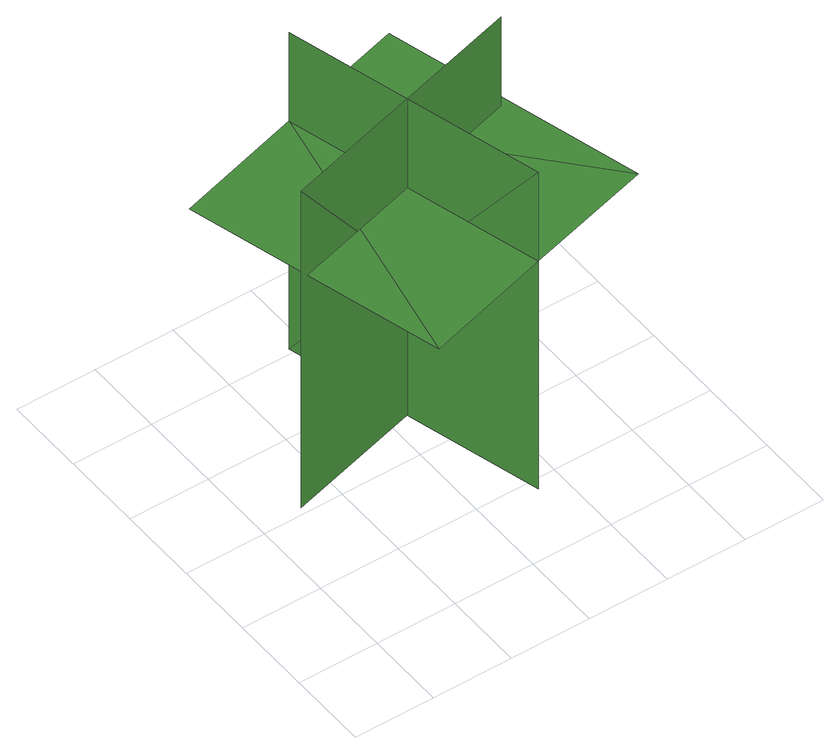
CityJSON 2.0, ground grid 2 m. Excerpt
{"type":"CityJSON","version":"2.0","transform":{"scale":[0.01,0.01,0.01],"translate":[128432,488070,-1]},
"CityObjects":{
"tree1":{"type":"SolitaryVegetationObject","geometry":[{"type":"MultiSurface","lod":"1","boundaries":[[[0,1,2]],[[0,2,3]],[[4,5,6]],[[4,6,7]],[[8,9,10]],[[8,10,11]],[[8,11,12]],[[8,12,13]]]}]}
},
"vertices":[
[747,593,24],[107,417,24],[107,417,947],[747,593,947],[363,814,24],[540,174,24],[540,174,947],[363,814,947],[363,814,688],[43,725,688],[220,85,688],[540,174,688],[860,262,688],[683,902,688]
]}
